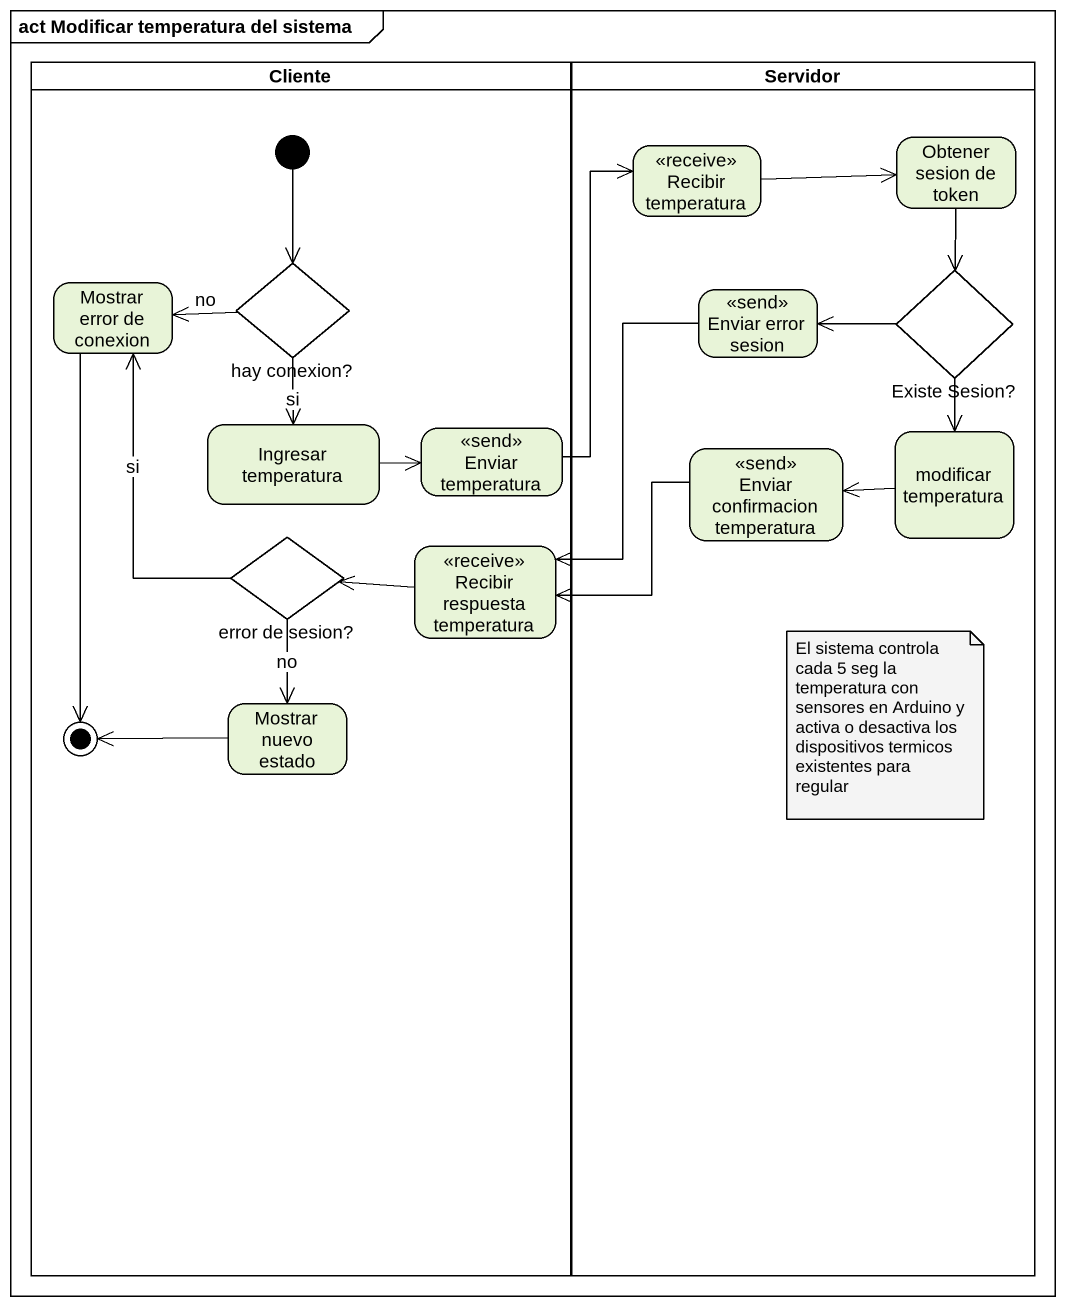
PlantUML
@startuml
mainframe act Modificar temperatura del sistema
hide empty description
state Cliente <<partition>> {
  state "hay conexion?" as hay_conexion <<choice>>
  state "Mostrar error de conexion" as Mostrar_error_de_conexion
  state "Ingresar temperatura" as Ingresar_temperatura
  state "Enviar temperatura" as Enviar_temperatura <<send>>
  state "error de sesion?" as error_de_sesion <<choice>>
  state "Recibir respuesta temperatura" as Recibir_respuesta <<receive>>
  state "Mostrar nuevo estado" as Mostrar_nuevo_estado
  [*] --> hay_conexion
  Mostrar_error_de_conexion --> [*]
  Mostrar_nuevo_estado -left-> [*]
}
state Servidor <<partition>> {
  state "Recibir temperatura" as Recibir_temperatura <<receive>>
  state "Obtener sesion de token" as Obtener_sesion_de_token
  state "Enviar error sesion" as Enviar_error_sesion <<send>>
  state "Existe Sesion?" as Existe_Sesion <<choice>>
  state "Enviar confirmacion temperatura" as Enviar_confirmacion <<send>>
  state "modificar temperatura" as modificar_temperatura
}
Recibir_temperatura -right-> Obtener_sesion_de_token
Obtener_sesion_de_token --> Existe_Sesion
hay_conexion -left-> Mostrar_error_de_conexion : no
hay_conexion --> Ingresar_temperatura : si
Enviar_error_sesion --> Recibir_respuesta
Existe_Sesion -left-> Enviar_error_sesion
Existe_Sesion --> modificar_temperatura
Ingresar_temperatura -right-> Enviar_temperatura
Enviar_temperatura -up-> Recibir_temperatura
Enviar_confirmacion -left-> Recibir_respuesta
modificar_temperatura -left-> Enviar_confirmacion
error_de_sesion -up-> Mostrar_error_de_conexion : si
error_de_sesion --> Mostrar_nuevo_estado : no
Recibir_respuesta -left-> error_de_sesion
note as N1
  El sistema controla cada 5 seg la temperatura con sensores en Arduino y activa o desactiva los dispositivos termicos existentes para regular
end note
@enduml
